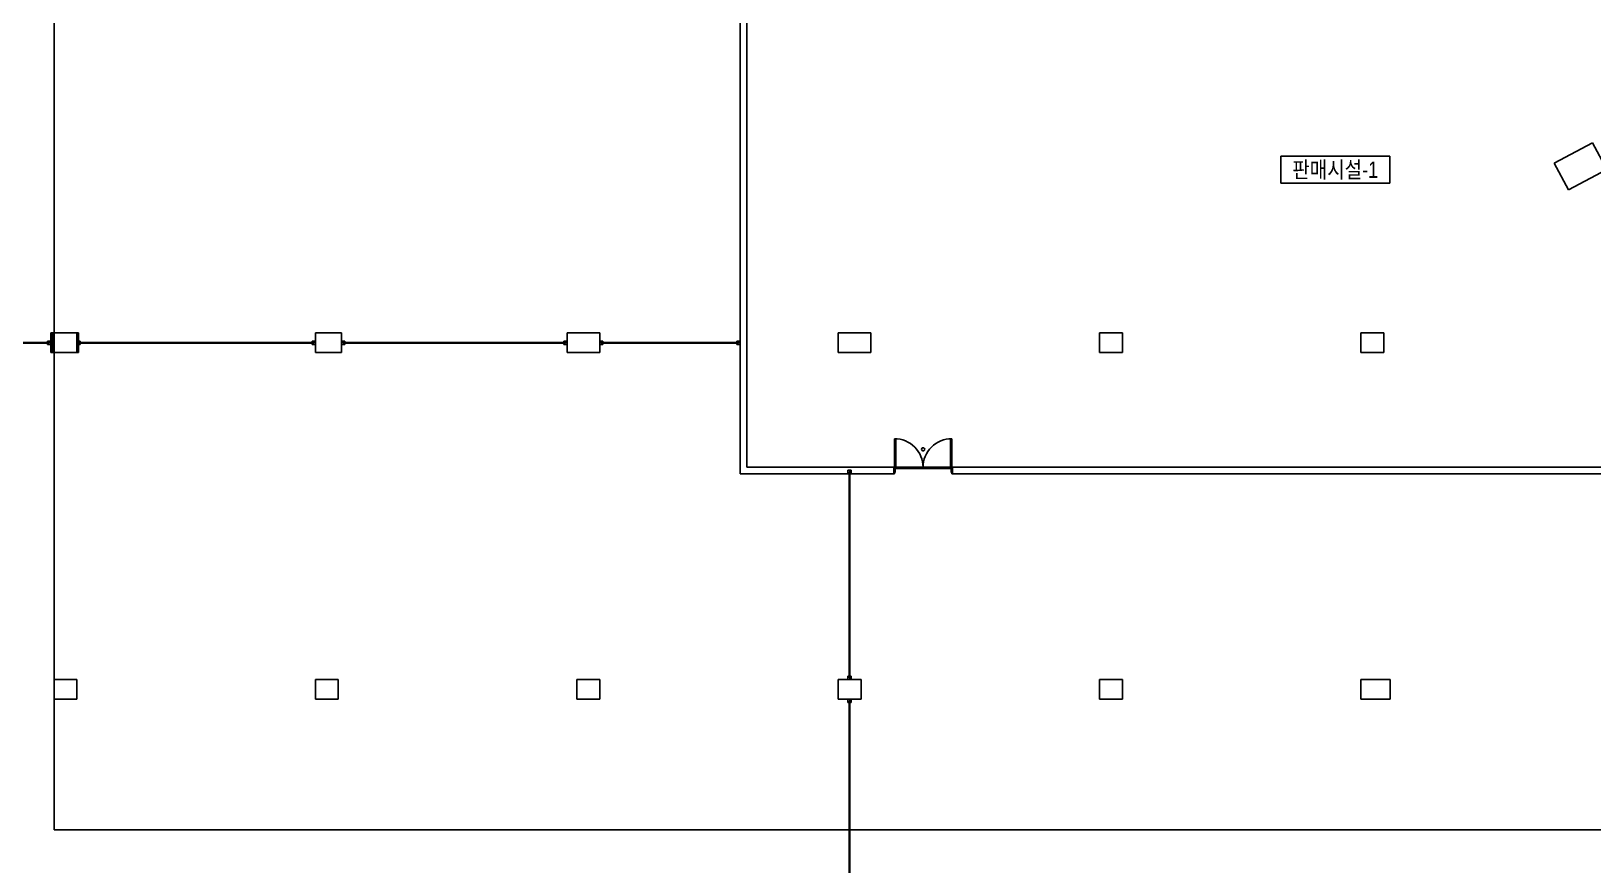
# Model space of a CAD drawing. Header units: millimetres. Extents: x -7718 to 421089, y 87466 to 341395.
# Drawn here: x 274853 to 322653, y 186644 to 212135 of the extents above; entities that cross this region are included whole.
import ezdxf
from ezdxf.enums import TextEntityAlignment as Align

# ---------------------------------------------------------------- set-up
doc = ezdxf.new("R2010")
doc.units = ezdxf.units.MM
doc.header["$LTSCALE"] = 200
doc.header["$MEASUREMENT"] = 0
for name, color, linetype in [('e-plan', 9, 'CONTINUOUS'), ('e-room-box', 7, 'CONTINUOUS'), ('e-text', 6, 'CONTINUOUS')]:
    doc.layers.add(name, color=color, linetype=linetype)
doc.styles.add('돋움', font='Dotum.ttf')

msp = doc.modelspace()

# ---------------------------------------------------------------- linework, layer by layer
at = {"layer": 'e-plan'}
for p, q in [((275553, 213509), (275553, 187709)), ((296553, 198599), (296553, 213309)), ((296753, 213309), (296753, 198799)), ((322647, 208721, 0), (321473, 208097, 0)), ((323079, 207909, 0), (322647, 208721, 0)), ((321473, 208097, 0), (321905, 207285, 0)), ((321905, 207285, 0), (323079, 207909, 0)), ((275453, 202909), (276253, 202909)), ((275453, 202309), (275453, 202909)), ((276253, 202909), (276253, 202309)), ((275403, 202619), (268403, 202619)), ((275403, 202599), (268403, 202599)), ((275353, 202624), (275353, 202659)), ((275353, 202659), (275453, 202659)), ((275403, 202624), (275353, 202624)), ((275353, 202559), (275353, 202594)), ((275353, 202594), (275403, 202594)), ((275453, 202559), (275353, 202559)), ((275403, 202594), (275403, 202624)), ((275453, 202659), (275453, 202624)), ((275453, 202624), (275453, 202594)), ((275453, 202594), (275453, 202559)), ((276253, 202309), (275453, 202309)), ((276353, 202659), (276253, 202659)), ((276253, 202659), (276253, 202624)), ((276253, 202624), (276253, 202594)), ((276253, 202594), (276253, 202559)), ((276253, 202559), (276353, 202559)), ((276303, 202594), (276303, 202624)), ((276303, 202624), (276353, 202624)), ((276303, 202619), (283503, 202619)), ((276303, 202599), (283503, 202599)), ((276353, 202594), (276303, 202594)), ((276353, 202624), (276353, 202659)), ((276353, 202559), (276353, 202594)), ((283453, 202624), (283453, 202659)), ((283453, 202659), (283553, 202659)), ((283503, 202624), (283453, 202624)), ((283453, 202559), (283453, 202594)), ((283453, 202594), (283503, 202594)), ((283553, 202559), (283453, 202559)), ((283503, 202594), (283503, 202624)), ((283553, 202659), (283553, 202624)), ((283553, 202624), (283553, 202594)), ((283553, 202594), (283553, 202559)), ((284453, 202659), (284353, 202659)), ((284353, 202659), (284353, 202624)), ((284353, 202624), (284353, 202594)), ((284353, 202594), (284353, 202559)), ((284353, 202559), (284453, 202559)), ((284403, 202594), (284403, 202624)), ((284403, 202624), (284453, 202624)), ((291203, 202619), (284403, 202619)), ((291203, 202599), (284403, 202599)), ((284453, 202594), (284403, 202594)), ((284453, 202624), (284453, 202659)), ((284453, 202559), (284453, 202594)), ((291153, 202624), (291153, 202659)), ((291153, 202659), (291253, 202659)), ((291203, 202624), (291153, 202624)), ((291153, 202559), (291153, 202594)), ((291153, 202594), (291203, 202594)), ((291253, 202559), (291153, 202559)), ((291203, 202594), (291203, 202624)), ((291253, 202659), (291253, 202624)), ((291253, 202624), (291253, 202594)), ((291253, 202594), (291253, 202559)), ((292353, 202659), (292253, 202659)), ((292253, 202659), (292253, 202624)), ((292253, 202624), (292253, 202594)), ((292253, 202594), (292253, 202559)), ((292253, 202559), (292353, 202559)), ((292303, 202594), (292303, 202624)), ((292303, 202624), (292353, 202624)), ((292303, 202619), (296503, 202619)), ((292303, 202599), (296503, 202599)), ((292353, 202594), (292303, 202594)), ((292353, 202624), (292353, 202659)), ((292353, 202559), (292353, 202594)), ((296453, 202624), (296453, 202659)), ((296453, 202659), (296553, 202659)), ((296503, 202624), (296453, 202624)), ((296453, 202559), (296453, 202594)), ((296453, 202594), (296503, 202594)), ((296553, 202559), (296453, 202559)), ((296503, 202594), (296503, 202624)), ((296553, 202659), (296553, 202624)), ((296553, 202624), (296553, 202594)), ((296553, 202594), (296553, 202559)), ((301278, 199674), (301278, 198799)), ((301318, 199674), (301278, 199674)), ((301318, 198799), (301318, 199674)), ((302988, 198799), (302988, 199674)), ((302988, 199674), (303028, 199674)), ((303028, 199674), (303028, 198799)), ((301253, 198599), (296553, 198599)), ((296753, 198799), (301253, 198799)), ((299888, 198709), (299853, 198709)), ((299853, 198709), (299853, 198609)), ((299853, 198609), (299888, 198609)), ((299918, 198709), (299888, 198709)), ((299888, 198609), (299888, 198659)), ((299888, 198659), (299918, 198659)), ((299893, 198659), (299893, 192359)), ((299913, 198659), (299913, 192359)), ((299953, 198709), (299918, 198709)), ((299918, 198659), (299918, 198609)), ((299918, 198609), (299953, 198609)), ((299953, 198609), (299953, 198709)), ((301253, 198599), (301253, 198799)), ((301253, 198799), (301278, 198799)), ((301278, 198599), (301253, 198599)), ((303028, 198799), (301278, 198799)), ((301278, 198799), (301278, 198759)), ((301278, 198799), (301318, 198799)), ((301278, 198759), (301298, 198759)), ((301298, 198639), (301278, 198639)), ((301278, 198639), (301278, 198599)), ((301298, 198759), (303008, 198759)), ((301298, 198759), (301298, 198639)), ((303028, 198799), (302988, 198799)), ((303028, 198759), (303008, 198759)), ((303008, 198759), (303008, 198639)), ((303008, 198639), (303028, 198639)), ((303053, 198799), (303028, 198799)), ((303028, 198799), (303028, 198759)), ((303028, 198639), (303028, 198599)), ((303028, 198599), (303053, 198599)), ((303053, 198799), (329343, 198799)), ((303053, 198599), (303053, 198799)), ((341103, 198599), (303053, 198599)), ((299853, 192309), (299853, 192409)), ((299853, 192409), (299888, 192409)), ((299888, 192309), (299853, 192309)), ((299888, 192409), (299888, 192359)), ((299888, 192359), (299918, 192359)), ((299918, 192309), (299888, 192309)), ((299918, 192359), (299918, 192409)), ((299918, 192409), (299953, 192409)), ((299953, 192309), (299918, 192309)), ((299953, 192409), (299953, 192309)), ((299888, 191709), (299853, 191709)), ((299853, 191709), (299853, 191609)), ((299918, 191709), (299888, 191709)), ((299953, 191709), (299918, 191709)), ((299953, 191609), (299953, 191709)), ((299853, 191609), (299888, 191609)), ((299888, 191609), (299888, 191659)), ((299888, 191659), (299918, 191659)), ((299893, 181759), (299893, 191659)), ((299913, 181759), (299913, 191659)), ((299918, 191659), (299918, 191609)), ((299918, 191609), (299953, 191609)), ((275553, 187709), (380053, 187709))]:
    msp.add_line(p, q, dxfattribs=at)
at = {"layer": 'e-plan', "ltscale": 0.5}
for p, q in [((275503, 202909), (276303, 202909)), ((275503, 202309), (275503, 202909)), ((276303, 202909), (276303, 202309)), ((283553, 202909), (284353, 202909)), ((283553, 202309), (283553, 202909)), ((284353, 202909), (284353, 202309)), ((291253, 202909), (292253, 202909)), ((291253, 202309), (291253, 202909)), ((292253, 202909), (292253, 202309)), ((299553, 202909), (300553, 202909)), ((299553, 202309), (299553, 202909)), ((300553, 202909), (300553, 202309)), ((307553, 202909), (308253, 202909)), ((307553, 202309), (307553, 202909)), ((308253, 202909), (308253, 202309)), ((315553, 202909), (316253, 202909)), ((315553, 202309), (315553, 202909)), ((316253, 202909), (316253, 202309)), ((276303, 202309), (275503, 202309)), ((284353, 202309), (283553, 202309)), ((292253, 202309), (291253, 202309)), ((300553, 202309), (299553, 202309)), ((308253, 202309), (307553, 202309)), ((316253, 202309), (315553, 202309)), ((275553, 192309), (276253, 192309)), ((275553, 191709), (275553, 192309)), ((276253, 192309), (276253, 191709)), ((283553, 192309), (284253, 192309)), ((283553, 191709), (283553, 192309)), ((284253, 192309), (284253, 191709)), ((291553, 192309), (292253, 192309)), ((291553, 191709), (291553, 192309)), ((292253, 192309), (292253, 191709)), ((299553, 192309), (300253, 192309)), ((299553, 191709), (299553, 192309)), ((300253, 192309), (300253, 191709)), ((307553, 192309), (308253, 192309)), ((307553, 191709), (307553, 192309)), ((308253, 192309), (308253, 191709)), ((315553, 192309), (316453, 192309)), ((315553, 191709), (315553, 192309)), ((316453, 192309), (316453, 191709)), ((276253, 191709), (275553, 191709)), ((284253, 191709), (283553, 191709)), ((292253, 191709), (291553, 191709)), ((300253, 191709), (299553, 191709)), ((308253, 191709), (307553, 191709)), ((316453, 191709), (315553, 191709))]:
    msp.add_line(p, q, dxfattribs=at)
at = {"layer": 'e-plan'}
for centre, radius, start, end in [((301278, 198799), 875, 359.9998, 90), ((302153, 199349), 50, 30, 210), ((302153, 199349), 50, 210, 30), ((303028, 198799), 875, 89.9999, 180.0001)]:
    msp.add_arc(centre, radius, start, end, dxfattribs=at)
at = {"layer": 'e-room-box'}
for p, q in [((313104, 208319), (316437, 208319)), ((313104, 207485), (313104, 208319)), ((316437, 208319), (316437, 207485)), ((313104, 207485), (316437, 207485)), ((316437, 207485), (313104, 207485))]:
    msp.add_line(p, q, dxfattribs=at)

# ---------------------------------------------------------------- texts
at = {"layer": 'e-text', "style": '돋움', "width": 0.85}
msp.add_text('판매시설-1', height=500, dxfattribs=at).set_placement((314771, 207902), align=Align.MIDDLE_CENTER)

doc.saveas('drawing.dxf')
